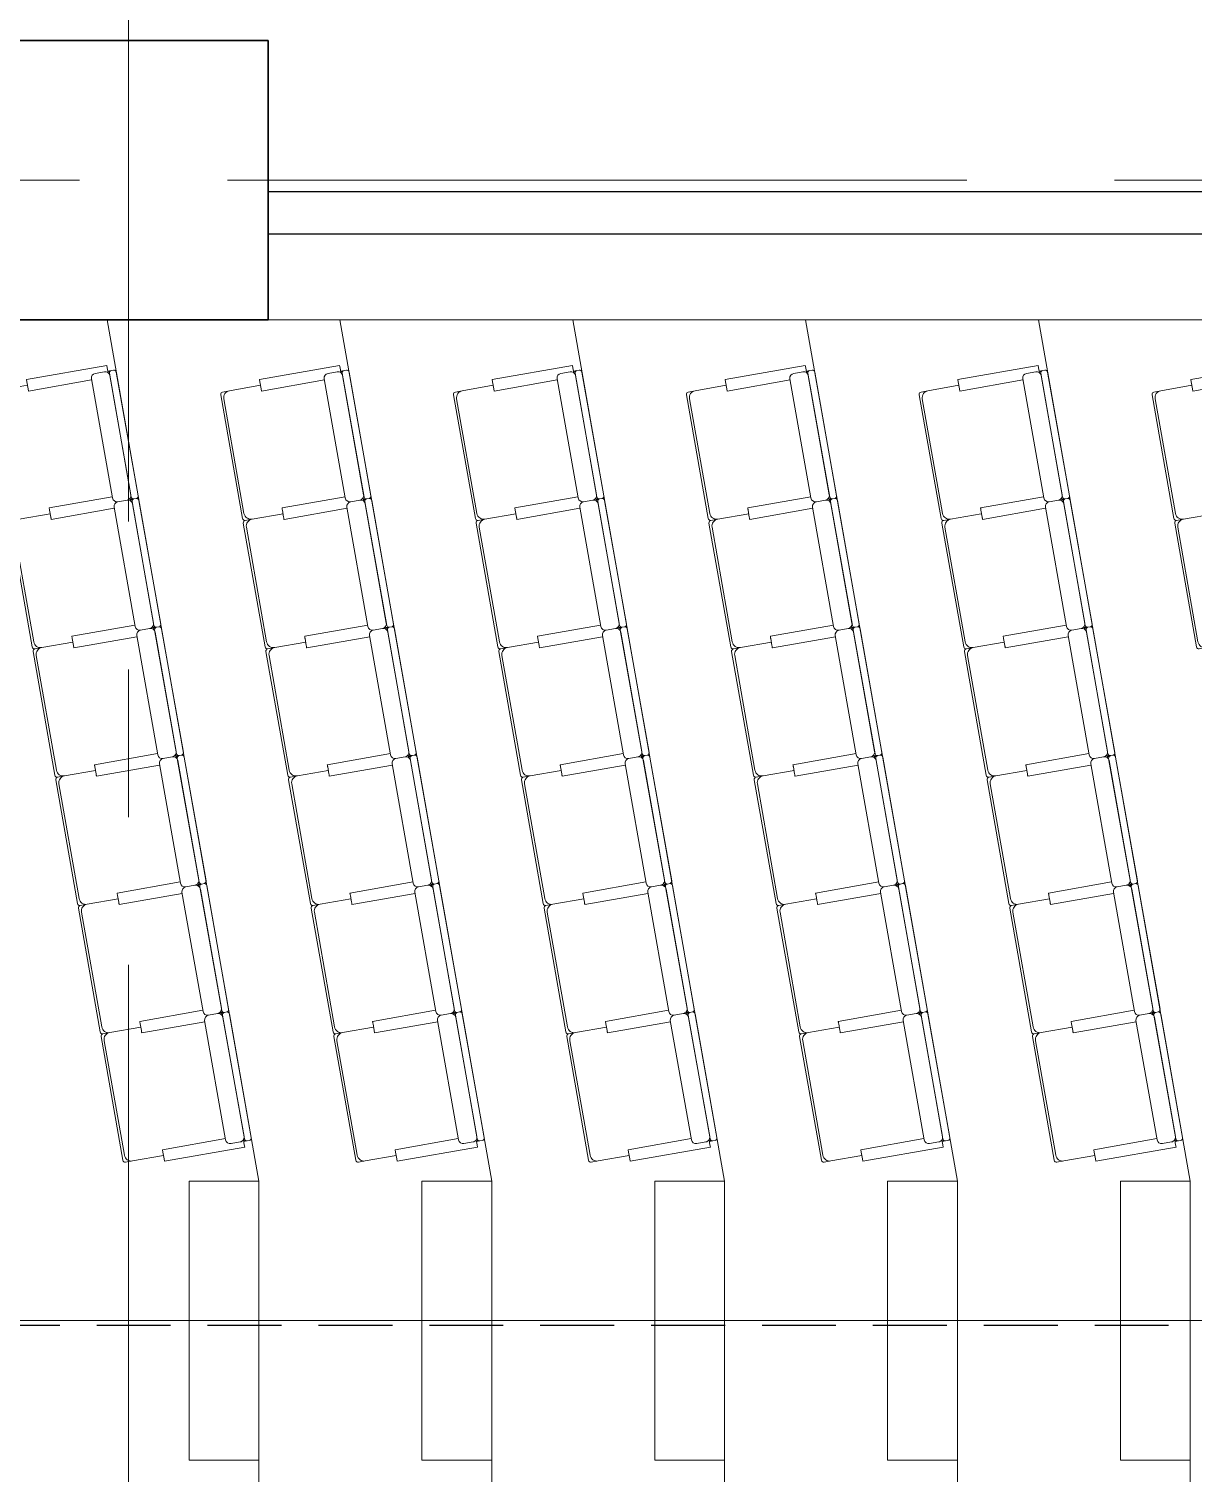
# Model space of a CAD drawing. Header units: millimetres. Extents: x 833576263 to 1668046980, y 817519639 to 1636103653.
# Drawn here: x 834014462 to 834019462, y 818074372 to 818080577 of the extents above; entities that cross this region are included whole.
import ezdxf

# ---------------------------------------------------------------- set-up
doc = ezdxf.new("R2010")
doc.units = ezdxf.units.MM
doc.header["$LTSCALE"] = 100
doc.header["$MEASUREMENT"] = 0
doc.linetypes.add('R_P_Grid$0$CENTER', pattern=[50.8, 31.75, -6.35, 6.35, -6.35])
doc.linetypes.add('R_P_LG$0$HIDDEN2', pattern=[4.7625, 3.175, -1.5875])
for name, color, linetype, lineweight in [('R_P_Grid$0$RDA0251', 1, 'R_P_Grid$0$CENTER', 18), ('R_P_LG$0$RDA0624', 7, 'Continuous', 13), ('R_P_LG$0$RDA2202', 3, 'Continuous', 25), ('R_P_LG$0$RDA2301', 7, 'Continuous', 18), ('R_P_LG$0$RDA2804S', 2, 'Continuous', 35), ('R_P_LG$0$RDA7202', 1, 'Continuous', 13)]:
    doc.layers.add(name, color=color, linetype=linetype, lineweight=lineweight)
doc.layers.add('R_P_LG$0$D-MOE-REF', color=7, linetype='R_P_LG$0$HIDDEN2', true_color=0x9f7fff, plot=False)
doc.layers.add('X-REF', color=7, linetype='Continuous')

# ---------------------------------------------------------------- blocks, each defined once
blk = doc.blocks.new('R_P_Grid')
at = {"layer": 'R_P_Grid$0$RDA0251'}
for p, q in [((834014890, 818027660), (834014890, 818124763.4)), ((833964515, 818079926.7), (834072885.2, 818079926.7))]:
    blk.add_line(p, q, dxfattribs=at)
blk = doc.blocks.new('R_P_LG$0$P46A_FUNI_Lecture_seat - P46A_FUNI_Lecture_seat-V40-LG_F _5_000 Mpd_')
at = {"layer": 'R_P_LG$0$RDA7202'}
for p, q in [((-280, 270), (-280, 240)), ((270, 280), (-270, 280)), ((250, 270), (-250, 270)), ((280, 240), (280, 270)), ((-280, 240), (-280, 105)), ((280, 105), (280, 240)), ((-305, 105), (-305, -170)), ((-305, 105), (-303.7, 105)), ((-303.7, 105), (-302.1, 105)), ((-302.1, 105), (-297.6, 105)), ((-297.6, 105), (-295, 105)), ((-295, 105), (-265, 105)), ((-265, 105), (-262.4, 105)), ((-262.4, 105), (-260, 105)), ((-260, 105), (-257.9, 105)), ((-257.9, 105), (-255, 105)), ((-255, -170), (-255, 105)), ((255, 105), (255, -170)), ((255, 105), (257.9, 105)), ((257.9, 105), (260, 105)), ((260, 105), (262.4, 105)), ((262.4, 105), (265, 105)), ((265, 105), (295, 105)), ((295, 105), (297.6, 105)), ((297.6, 105), (300, 105)), ((300, 105), (302.1, 105)), ((302.1, 105), (303.7, 105)), ((303.7, 105), (305, 105)), ((305, -170), (305, 105)), ((260, -170), (-260, -170)), ((-273, -245), (-287, -245)), ((-280, -190), (-280, -230)), ((-280, -245), (-280, -260)), ((287, -245), (273, -245)), ((280, -230), (280, -190)), ((280, -260), (280, -245)), ((-280, -260), (-280, -270)), ((270, -250), (-270, -250)), ((-270, -280), (270, -280)), ((-260, -250), (260, -250)), ((280, -270), (280, -260))]:
    blk.add_line(p, q, dxfattribs=at)
for centre, start, end in [((-270, 270), 90, 180), ((270, 270), 0, 90), ((-270, -260), 90, 180), ((-270, -270), 180, 270), ((-270, -270), 180.00001, 270), ((270, -260), 0, 90), ((270, -270), 270, 0), ((270, -270), 285, 0)]:
    blk.add_arc(centre, 10, start, end, dxfattribs=at)
for centre, major_axis, start_param, end_param in [((-250, 240), (0, 30), 0, 1.570796), ((250, 240), (0, 30), 4.712389, 6.283185), ((-260, -190), (0, 20), 0, 1.570796), ((260, -190), (0, 20), 4.712389, 6.283185), ((-260, -230), (0, 20), 1.570796, 3.141593), ((-250, -240), (-2.5, 29.9), 1.655089, 1.953651), ((260, -230), (0, 20), 3.141593, 4.712389), ((250, -240), (6.6, 29.3), 4.490018, 4.766174)]:
    blk.add_ellipse(centre, major_axis=major_axis, ratio=1, start_param=start_param, end_param=end_param, dxfattribs=at)
blk = doc.blocks.new('R_P_LG$0$P46A_FUNI_Lecture_seat - P46A_FUNI_Lecture_seat-V38-LG_F _5_000 Mpd_')
at = {"layer": 'R_P_LG$0$RDA7202'}
for p, q in [((-280, 270), (-280, 240)), ((270, 280), (-270, 280)), ((250, 270), (-250, 270)), ((280, 240), (280, 270)), ((-280, 240), (-280, 105)), ((280, 105), (280, 240)), ((-305, 105), (-305, -170)), ((-305, 105), (-303.7, 105)), ((-303.7, 105), (-302.1, 105)), ((-302.1, 105), (-300, 105)), ((-300, 105), (-297.6, 105)), ((-297.6, 105), (-295, 105)), ((-295, 105), (-265, 105)), ((-265, 105), (-262.4, 105)), ((-262.4, 105), (-260, 105)), ((-260, 105), (-257.9, 105)), ((-257.9, 105), (-255, 105)), ((-255, -170), (-255, 105)), ((255, 105), (255, -170)), ((255, 105), (257.9, 105)), ((257.9, 105), (260, 105)), ((260, 105), (262.4, 105)), ((262.4, 105), (265, 105)), ((265, 105), (295, 105)), ((295, 105), (297.6, 105)), ((297.6, 105), (300, 105)), ((300, 105), (302.1, 105)), ((302.1, 105), (303.7, 105)), ((303.7, 105), (305, 105)), ((305, -170), (305, 105)), ((260, -170), (-260, -170)), ((-273, -245), (-287, -245)), ((-280, -190), (-280, -230)), ((-280, -245), (-280, -260)), ((287, -245), (273, -245)), ((280, -230), (280, -190)), ((280, -260), (280, -245)), ((-280, -260), (-280, -270)), ((270, -250), (-270, -250)), ((-270, -280), (270, -280)), ((-260, -250), (260, -250)), ((280, -270), (280, -260))]:
    blk.add_line(p, q, dxfattribs=at)
for centre, start, end in [((-270, 270), 90, 180), ((270, 270), 0, 90), ((-270, -260), 90, 180), ((-270, -270), 180, 270), ((-270, -270), 180.00001, 270), ((270, -260), 0, 90), ((270, -270), 270, 0), ((270, -270), 285, 0)]:
    blk.add_arc(centre, 10, start, end, dxfattribs=at)
for centre, major_axis, start_param, end_param in [((-250, 240), (0, 30), 0, 1.570796), ((250, 240), (0, 30), 4.712389, 6.283185), ((-260, -190), (0, 20), 0, 1.570796), ((260, -190), (0, 20), 4.712389, 6.283185), ((-260, -230), (0, 20), 1.570796, 3.141593), ((-250, -240), (-2.5, 29.9), 1.655089, 1.953651), ((260, -230), (0, 20), 3.141593, 4.712389), ((250, -240), (6.6, 29.3), 4.490018, 4.766174)]:
    blk.add_ellipse(centre, major_axis=major_axis, ratio=1, start_param=start_param, end_param=end_param, dxfattribs=at)
blk = doc.blocks.new('R_P_LG$0$P46A_FUNI_Lecture_seat - P46A_FUNI_Lecture_seat-V39-LG_F _5_000 Mpd_')
at = {"layer": 'R_P_LG$0$RDA7202'}
for p, q in [((-280, 270), (-280, 240)), ((270, 280), (-270, 280)), ((250, 270), (-250, 270)), ((280, 240), (280, 270)), ((-280, 240), (-280, 105)), ((280, 105), (280, 240)), ((-305, 105), (-305, -170)), ((-305, 105), (-303.7, 105)), ((-303.7, 105), (-302.1, 105)), ((-302.1, 105), (-300, 105)), ((-300, 105), (-297.6, 105)), ((-297.6, 105), (-295, 105)), ((-295, 105), (-265, 105)), ((-265, 105), (-262.4, 105)), ((-262.4, 105), (-260, 105)), ((-260, 105), (-257.9, 105)), ((-257.9, 105), (-255, 105)), ((-255, -170), (-255, 105)), ((255, 105), (255, -170)), ((255, 105), (265, 105)), ((265, 105), (295, 105)), ((295, 105), (305, 105)), ((305, -245), (305, 105)), ((260, -170), (-260, -170)), ((-273, -245), (-287, -245)), ((-280, -190), (-280, -230)), ((-280, -245), (-280, -260)), ((295, -245), (273, -245)), ((280, -230), (280, -190)), ((280, -260), (280, -245)), ((305, -245), (295, -245)), ((-280, -260), (-280, -270)), ((270, -250), (-270, -250)), ((-270, -280), (270, -280)), ((-260, -250), (260, -250)), ((280, -270), (280, -260))]:
    blk.add_line(p, q, dxfattribs=at)
for centre, start, end in [((-270, 270), 90, 180), ((270, 270), 0, 90), ((-270, -260), 90, 180), ((-270, -270), 180, 270), ((-270, -270), 180.00001, 270), ((270, -260), 0, 90), ((270, -270), 270, 0), ((270, -270), 285, 0)]:
    blk.add_arc(centre, 10, start, end, dxfattribs=at)
for centre, major_axis, start_param, end_param in [((-250, 240), (0, 30), 0, 1.570796), ((250, 240), (0, 30), 4.712389, 6.283185), ((-260, -190), (0, 20), 0, 1.570796), ((260, -190), (0, 20), 4.712389, 6.283185), ((-260, -230), (0, 20), 1.570796, 3.141593), ((-250, -240), (-2.5, 29.9), 1.655089, 1.953651), ((260, -230), (0, 20), 3.141593, 4.712389), ((250, -240), (6.6, 29.3), 4.490018, 4.766174)]:
    blk.add_ellipse(centre, major_axis=major_axis, ratio=1, start_param=start_param, end_param=end_param, dxfattribs=at)
blk = doc.blocks.new('R_P_LG$0$P46A_FUNI_Lecture_seat - P46A_FUNI_Lecture_seat-3327715-LG_F _5_000 Mpd_')
at = {"layer": 'R_P_LG$0$RDA7202'}
for p, q in [((-280, 270), (-280, 240)), ((270, 280), (-270, 280)), ((250, 270), (-250, 270)), ((280, 240), (280, 270)), ((-280, 240), (-280, 105)), ((280, 105), (280, 240)), ((-305, 105), (-305, -245)), ((-305, 105), (-295, 105)), ((-295, 105), (-265, 105)), ((-265, 105), (-255, 105)), ((-255, -170), (-255, 105)), ((255, 105), (255, -170)), ((255, 105), (257.9, 105)), ((257.9, 105), (260, 105)), ((260, 105), (262.4, 105)), ((262.4, 105), (265, 105)), ((265, 105), (295, 105)), ((295, 105), (297.6, 105)), ((297.6, 105), (300, 105)), ((300, 105), (302.1, 105)), ((302.1, 105), (303.7, 105)), ((303.7, 105), (305, 105)), ((305, -170), (305, 105)), ((260, -170), (-260, -170)), ((-295, -245), (-305, -245)), ((-273, -245), (-295, -245)), ((-280, -190), (-280, -230)), ((-280, -245), (-280, -260)), ((287, -245), (273, -245)), ((280, -230), (280, -190)), ((280, -260), (280, -245)), ((-280, -260), (-280, -270)), ((270, -250), (-270, -250)), ((-270, -280), (270, -280)), ((-260, -250), (260, -250)), ((280, -270), (280, -260))]:
    blk.add_line(p, q, dxfattribs=at)
for centre, radius, start, end in [((-270, 270), 10, 90, 180), ((270, 270), 10, 0, 90), ((-250, -240), 30, 189.65926, 206.76557), ((-270, -260), 10, 90, 180), ((-270, -270), 10, 180, 270), ((-270, -270), 10, 180, 270), ((270, -260), 10, 0, 90), ((270, -270), 10, 270, 0), ((270, -270), 10, 285, 0)]:
    blk.add_arc(centre, radius, start, end, dxfattribs=at)
for centre, major_axis, start_param, end_param in [((-250, 240), (0, 30), 0, 1.570796), ((250, 240), (0, 30), 4.712389, 6.283185), ((-260, -190), (0, 20), 0, 1.570796), ((260, -190), (0, 20), 4.712389, 6.283185), ((-260, -230), (0, 20), 1.570796, 3.141593), ((260, -230), (0, 20), 3.141593, 4.712389), ((250, -240), (6.6, 29.3), 4.490018, 4.766174)]:
    blk.add_ellipse(centre, major_axis=major_axis, ratio=1, start_param=start_param, end_param=end_param, dxfattribs=at)
blk = doc.blocks.new('R_P_LG$0$P46A_FUNI_Lecture_seat - P46A_FUNI_Lecture_seat-V41-LG_F _5_000 Mpd_')
at = {"layer": 'R_P_LG$0$RDA7202'}
for p, q in [((-280, 270), (-280, 240)), ((270, 280), (-270, 280)), ((250, 270), (-250, 270)), ((280, 240), (280, 270)), ((-280, 240), (-280, 105)), ((280, 105), (280, 240)), ((-305, 105), (-305, -170)), ((-305, 105), (-303.7, 105)), ((-303.7, 105), (-302.1, 105)), ((-302.1, 105), (-297.6, 105)), ((-297.6, 105), (-295, 105)), ((-295, 105), (-265, 105)), ((-265, 105), (-262.4, 105)), ((-262.4, 105), (-260, 105)), ((-260, 105), (-257.9, 105)), ((-257.9, 105), (-255, 105)), ((-255, -170), (-255, 105)), ((255, 105), (255, -168.9)), ((255, 105), (257.9, 105)), ((257.9, 105), (260, 105)), ((260, 105), (262.4, 105)), ((262.4, 105), (265, 105)), ((265, 105), (295, 105)), ((295, 105), (297.6, 105)), ((297.6, 105), (300, 105)), ((300, 105), (302.1, 105)), ((302.1, 105), (303.7, 105)), ((303.7, 105), (305, 105)), ((305, -170), (305, 105)), ((260, -170), (-260, -170)), ((-273, -245), (-287, -245)), ((-280, -190), (-280, -230)), ((-280, -245), (-280, -260)), ((287, -245), (273, -245)), ((280, -230), (280, -190)), ((280, -260), (280, -245)), ((-280, -260), (-280, -270)), ((270, -250), (-270, -250)), ((-270, -280), (270, -280)), ((-260, -250), (260, -250)), ((280, -270), (280, -260))]:
    blk.add_line(p, q, dxfattribs=at)
for centre, start, end in [((-270, 270), 90, 180), ((270, 270), 0, 90), ((-270, -260), 90, 180), ((-270, -270), 180, 270), ((-270, -270), 180.00001, 270), ((270, -260), 0, 90), ((270, -270), 270, 0), ((270, -270), 285, 0)]:
    blk.add_arc(centre, 10, start, end, dxfattribs=at)
for centre, major_axis, start_param, end_param in [((-250, 240), (0, 30), 0, 1.570796), ((250, 240), (0, 30), 4.712389, 6.283185), ((-260, -190), (0, 20), 0, 1.570796), ((260, -190), (0, 20), 4.712389, 6.283185), ((-260, -230), (0, 20), 1.570796, 3.141593), ((-250, -240), (-2.5, 29.9), 1.655089, 1.953651), ((260, -230), (0, 20), 3.141593, 4.712389), ((250, -240), (6.6, 29.3), 4.490018, 4.766174)]:
    blk.add_ellipse(centre, major_axis=major_axis, ratio=1, start_param=start_param, end_param=end_param, dxfattribs=at)
blk = doc.blocks.new('R_P_LG$0$P46A_FUNI_Lecture_seat - P46A_FUNI_Lecture_seat-V42-LG_F _5_000 Mpd_')
at = {"layer": 'R_P_LG$0$RDA7202'}
for p, q in [((-280, 270), (-280, 240)), ((270, 280), (-270, 280)), ((250, 270), (-250, 270)), ((280, 240), (280, 270)), ((-280, 240), (-280, 105)), ((280, 106.1), (280, 240)), ((-305, 105), (-305, -168.9)), ((-305, 105), (-303.7, 105)), ((-303.7, 105), (-302.1, 105)), ((-302.1, 105), (-297.6, 105)), ((-297.6, 105), (-295, 105)), ((-295, 105), (-265, 105)), ((-265, 105), (-262.4, 105)), ((-262.4, 105), (-260, 105)), ((-260, 105), (-257.9, 105)), ((-257.9, 105), (-255, 105)), ((-255, -170), (-255, 105)), ((255, 105), (255, -170)), ((255, 105), (257.9, 105)), ((257.9, 105), (260, 105)), ((260, 105), (262.4, 105)), ((262.4, 105), (265, 105)), ((265, 105), (295, 105)), ((295, 105), (297.6, 105)), ((297.6, 105), (300, 105)), ((300, 105), (302.1, 105)), ((302.1, 105), (303.7, 105)), ((303.7, 105), (305, 105)), ((305, -170), (305, 105)), ((260, -170), (-260, -170)), ((-273, -245), (-287, -245)), ((-280, -190), (-280, -230)), ((-280, -245), (-280, -260)), ((287, -245), (273, -245)), ((280, -230), (280, -190)), ((280, -260), (280, -245)), ((-280, -260), (-280, -270)), ((270, -250), (-270, -250)), ((-270, -280), (270, -280)), ((-260, -250), (260, -250)), ((280, -270), (280, -260))]:
    blk.add_line(p, q, dxfattribs=at)
for centre, start, end in [((-270, 270), 90, 180), ((270, 270), 0, 90), ((-270, -260), 90, 180), ((-270, -270), 180, 270), ((-270, -270), 180.00001, 270), ((270, -260), 0, 90), ((270, -270), 270, 0), ((270, -270), 285, 0)]:
    blk.add_arc(centre, 10, start, end, dxfattribs=at)
for centre, major_axis, start_param, end_param in [((-250, 240), (0, 30), 0, 1.570796), ((250, 240), (0, 30), 4.712389, 6.283185), ((-260, -190), (0, 20), 0, 1.570796), ((260, -190), (0, 20), 4.712389, 6.283185), ((-260, -230), (0, 20), 1.570796, 3.141593), ((-250, -240), (-2.5, 29.9), 1.655089, 1.953651), ((260, -230), (0, 20), 3.141593, 4.712389), ((250, -240), (6.6, 29.3), 4.490018, 4.766174)]:
    blk.add_ellipse(centre, major_axis=major_axis, ratio=1, start_param=start_param, end_param=end_param, dxfattribs=at)
blk = doc.blocks.new('R_P_LG$0$P46A_FUNI_Lecture_seat - P46A_FUNI_Lecture_seat-V43-LG_F _5_000 Mpd_')
at = {"layer": 'R_P_LG$0$RDA7202'}
for p, q in [((-280, 270), (-280, 240)), ((270, 280), (-270, 280)), ((250, 270), (-250, 270)), ((280, 240), (280, 270)), ((-280, 240), (-280, 106.1)), ((280, 105), (280, 240)), ((-305, 105), (-305, -170)), ((-305, 105), (-303.7, 105)), ((-303.7, 105), (-302.1, 105)), ((-302.1, 105), (-297.6, 105)), ((-297.6, 105), (-295, 105)), ((-295, 105), (-265, 105)), ((-265, 105), (-262.4, 105)), ((-262.4, 105), (-260, 105)), ((-260, 105), (-257.9, 105)), ((-257.9, 105), (-255, 105)), ((-255, -170), (-255, 105)), ((255, 105), (255, -170)), ((255, 105), (265, 105)), ((265, 105), (295, 105)), ((295, 105), (305, 105)), ((305, -245), (305, 105)), ((260, -170), (-260, -170)), ((-273, -245), (-287, -245)), ((-280, -190), (-280, -230)), ((-280, -245), (-280, -260)), ((295, -245), (273, -245)), ((280, -230), (280, -190)), ((280, -260), (280, -245)), ((305, -245), (295, -245)), ((-280, -260), (-280, -270)), ((270, -250), (-270, -250)), ((-270, -280), (270, -280)), ((-260, -250), (260, -250)), ((280, -270), (280, -260))]:
    blk.add_line(p, q, dxfattribs=at)
for centre, start, end in [((-270, 270), 90, 180), ((270, 270), 0, 90), ((-270, -260), 90, 180), ((-270, -270), 180, 270), ((-270, -270), 180.00001, 270), ((270, -260), 0, 90), ((270, -270), 270, 0), ((270, -270), 285, 0)]:
    blk.add_arc(centre, 10, start, end, dxfattribs=at)
for centre, major_axis, start_param, end_param in [((-250, 240), (0, 30), 0, 1.570796), ((250, 240), (0, 30), 4.712389, 6.283185), ((-260, -190), (0, 20), 0, 1.570796), ((260, -190), (0, 20), 4.712389, 6.283185), ((-260, -230), (0, 20), 1.570796, 3.141593), ((-250, -240), (-2.5, 29.9), 1.655089, 1.953651), ((260, -230), (0, 20), 3.141593, 4.712389), ((250, -240), (6.6, 29.3), 4.490018, 4.766174)]:
    blk.add_ellipse(centre, major_axis=major_axis, ratio=1, start_param=start_param, end_param=end_param, dxfattribs=at)
blk = doc.blocks.new('R_P_LG$0$P46A_FUNI_Lecture_seat - P46A_FUNI_Lecture_seat-V44-LG_F _5_000 Mpd_')
at = {"layer": 'R_P_LG$0$RDA7202'}
for p, q in [((-280, 270), (-280, 240)), ((270, 280), (-270, 280)), ((250, 270), (-250, 270)), ((280, 240), (280, 270)), ((-280, 240), (-280, 105)), ((280, 105), (280, 240)), ((-305, 105), (-305, -170)), ((-305, 105), (-303.7, 105)), ((-303.7, 105), (-302.1, 105)), ((-302.1, 105), (-297.6, 105)), ((-297.6, 105), (-295, 105)), ((-295, 105), (-265, 105)), ((-265, 105), (-262.4, 105)), ((-262.4, 105), (-260, 105)), ((-260, 105), (-257.9, 105)), ((-257.9, 105), (-255, 105)), ((-255, -170), (-255, 105)), ((255, 105), (255, -170)), ((255, 105), (265, 105)), ((265, 105), (295, 105)), ((295, 105), (305, 105)), ((305, -245), (305, 105)), ((260, -170), (-260, -170)), ((-273, -245), (-287, -245)), ((-280, -190), (-280, -230)), ((-280, -245), (-280, -260)), ((295, -245), (273, -245)), ((280, -230), (280, -190)), ((280, -260), (280, -245)), ((305, -245), (295, -245)), ((-280, -260), (-280, -270)), ((270, -250), (-270, -250)), ((-270, -280), (270, -280)), ((-260, -250), (260, -250)), ((280, -270), (280, -260))]:
    blk.add_line(p, q, dxfattribs=at)
for centre, start, end in [((-270, 270), 90, 180), ((270, 270), 0, 90), ((-270, -260), 90, 180), ((-270, -270), 180, 270), ((-270, -270), 180.00001, 270), ((270, -260), 0, 90), ((270, -270), 270, 0), ((270, -270), 285, 0)]:
    blk.add_arc(centre, 10, start, end, dxfattribs=at)
for centre, major_axis, start_param, end_param in [((-250, 240), (0, 30), 0, 1.570796), ((250, 240), (0, 30), 4.712389, 6.283185), ((-260, -190), (0, 20), 0, 1.570796), ((260, -190), (0, 20), 4.712389, 6.283185), ((-260, -230), (0, 20), 1.570796, 3.141593), ((-250, -240), (-2.5, 29.9), 1.655089, 1.953651), ((260, -230), (0, 20), 3.141593, 4.712389), ((250, -240), (6.6, 29.3), 4.490018, 4.766174)]:
    blk.add_ellipse(centre, major_axis=major_axis, ratio=1, start_param=start_param, end_param=end_param, dxfattribs=at)
blk = doc.blocks.new('R_P_LG$0$P46A_FUNI_Lecture_seat - P46A_FUNI_Lecture_seat-V92-LG_F _5_000 Mpd_')
at = {"layer": 'R_P_LG$0$RDA7202'}
for p, q in [((-280, 270), (-280, 240)), ((270, 280), (-270, 280)), ((250, 270), (-250, 270)), ((280, 240), (280, 270)), ((-280, 240), (-280, 105)), ((280, 105), (280, 240)), ((-305, 105), (-305, -245)), ((-305, 105), (-295, 105)), ((-295, 105), (-265, 105)), ((-265, 105), (-255, 105)), ((-255, -170), (-255, 105)), ((255, 105), (255, -170)), ((255, 105), (257.9, 105)), ((257.9, 105), (260, 105)), ((260, 105), (262.4, 105)), ((262.4, 105), (265, 105)), ((265, 105), (295, 105)), ((295, 105), (297.6, 105)), ((297.6, 105), (302.1, 105)), ((302.1, 105), (303.7, 105)), ((303.7, 105), (305, 105)), ((305, -170), (305, 105)), ((260, -170), (-260, -170)), ((-295, -245), (-305, -245)), ((-273, -245), (-295, -245)), ((-280, -190), (-280, -230)), ((-280, -245), (-280, -260)), ((287, -245), (273, -245)), ((280, -230), (280, -190)), ((280, -260), (280, -245)), ((-280, -260), (-280, -270)), ((270, -250), (-270, -250)), ((-270, -280), (270, -280)), ((-260, -250), (260, -250)), ((280, -270), (280, -260))]:
    blk.add_line(p, q, dxfattribs=at)
for centre, radius, start, end in [((-270, 270), 10, 90, 180), ((270, 270), 10, 0, 90), ((-250, -240), 30, 189.65926, 206.76557), ((-270, -260), 10, 90, 180), ((-270, -270), 10, 180, 270), ((-270, -270), 10, 180, 270), ((270, -260), 10, 0, 90), ((270, -270), 10, 270, 0), ((270, -270), 10, 285, 0)]:
    blk.add_arc(centre, radius, start, end, dxfattribs=at)
for centre, major_axis, start_param, end_param in [((-250, 240), (0, 30), 0, 1.570796), ((250, 240), (0, 30), 4.712389, 6.283185), ((-260, -190), (0, 20), 0, 1.570796), ((260, -190), (0, 20), 4.712389, 6.283185), ((-260, -230), (0, 20), 1.570796, 3.141593), ((260, -230), (0, 20), 3.141593, 4.712389), ((250, -240), (6.6, 29.3), 4.490018, 4.766174)]:
    blk.add_ellipse(centre, major_axis=major_axis, ratio=1, start_param=start_param, end_param=end_param, dxfattribs=at)
blk = doc.blocks.new('R_P_LG$0$P46A_FUNI_Lecture_seat - P46A_FUNI_Lecture_seat-V93-LG_F _5_000 Mpd_')
at = {"layer": 'R_P_LG$0$RDA7202'}
for p, q in [((-280, 270), (-280, 240)), ((270, 280), (-270, 280)), ((250, 270), (-250, 270)), ((280, 240), (280, 270)), ((-280, 240), (-280, 105)), ((280, 105), (280, 240)), ((-305, 105), (-305, -170)), ((-305, 105), (-303.7, 105)), ((-303.7, 105), (-302.1, 105)), ((-302.1, 105), (-297.6, 105)), ((-297.6, 105), (-295, 105)), ((-295, 105), (-265, 105)), ((-265, 105), (-262.4, 105)), ((-262.4, 105), (-260, 105)), ((-260, 105), (-257.9, 105)), ((-257.9, 105), (-255, 105)), ((-255, -170), (-255, 105)), ((255, 105), (255, -170)), ((255, 105), (257.9, 105)), ((257.9, 105), (260, 105)), ((260, 105), (262.4, 105)), ((262.4, 105), (265, 105)), ((265, 105), (295, 105)), ((295, 105), (297.6, 105)), ((297.6, 105), (302.1, 105)), ((302.1, 105), (303.7, 105)), ((303.7, 105), (305, 105)), ((305, -170), (305, 105)), ((260, -170), (-260, -170)), ((-273, -245), (-287, -245)), ((-280, -190), (-280, -230)), ((-280, -245), (-280, -260)), ((287, -245), (273, -245)), ((280, -230), (280, -190)), ((280, -260), (280, -245)), ((-280, -260), (-280, -270)), ((270, -250), (-270, -250)), ((-270, -280), (270, -280)), ((-260, -250), (260, -250)), ((280, -270), (280, -260))]:
    blk.add_line(p, q, dxfattribs=at)
for centre, start, end in [((-270, 270), 90, 180), ((270, 270), 0, 90), ((-270, -260), 90, 180), ((-270, -270), 180, 270), ((-270, -270), 180.00001, 270), ((270, -260), 0, 90), ((270, -270), 270, 0), ((270, -270), 285, 0)]:
    blk.add_arc(centre, 10, start, end, dxfattribs=at)
for centre, major_axis, start_param, end_param in [((-250, 240), (0, 30), 0, 1.570796), ((250, 240), (0, 30), 4.712389, 6.283185), ((-260, -190), (0, 20), 0, 1.570796), ((260, -190), (0, 20), 4.712389, 6.283185), ((-260, -230), (0, 20), 1.570796, 3.141593), ((-250, -240), (-2.5, 29.9), 1.655089, 1.953651), ((260, -230), (0, 20), 3.141593, 4.712389), ((250, -240), (6.6, 29.3), 4.490018, 4.766174)]:
    blk.add_ellipse(centre, major_axis=major_axis, ratio=1, start_param=start_param, end_param=end_param, dxfattribs=at)
blk = doc.blocks.new('R_P_LG$0$P46A_FUNI_Lecture_seat - P46A_FUNI_Lecture_seat-V94-LG_F _5_000 Mpd_')
at = {"layer": 'R_P_LG$0$RDA7202'}
for p, q in [((-280, 270), (-280, 240)), ((270, 280), (-270, 280)), ((250, 270), (-250, 270)), ((280, 240), (280, 270)), ((-280, 240), (-280, 105)), ((280, 105), (280, 240)), ((-305, 105), (-305, -170)), ((-305, 105), (-303.7, 105)), ((-303.7, 105), (-302.1, 105)), ((-302.1, 105), (-300, 105)), ((-300, 105), (-297.6, 105)), ((-297.6, 105), (-295, 105)), ((-295, 105), (-265, 105)), ((-265, 105), (-262.4, 105)), ((-262.4, 105), (-260, 105)), ((-260, 105), (-257.9, 105)), ((-257.9, 105), (-255, 105)), ((-255, -170), (-255, 105)), ((255, 105), (255, -170)), ((255, 105), (257.9, 105)), ((257.9, 105), (260, 105)), ((260, 105), (262.4, 105)), ((262.4, 105), (265, 105)), ((265, 105), (295, 105)), ((295, 105), (297.6, 105)), ((297.6, 105), (302.1, 105)), ((302.1, 105), (303.7, 105)), ((303.7, 105), (305, 105)), ((305, -170), (305, 105)), ((260, -170), (-260, -170)), ((-273, -245), (-287, -245)), ((-280, -190), (-280, -230)), ((-280, -245), (-280, -260)), ((287, -245), (273, -245)), ((280, -230), (280, -190)), ((280, -260), (280, -245)), ((-280, -260), (-280, -270)), ((270, -250), (-270, -250)), ((-270, -280), (270, -280)), ((-260, -250), (260, -250)), ((280, -270), (280, -260))]:
    blk.add_line(p, q, dxfattribs=at)
for centre, start, end in [((-270, 270), 90, 180), ((270, 270), 0, 90), ((-270, -260), 90, 180), ((-270, -270), 180, 270), ((-270, -270), 180.00001, 270), ((270, -260), 0, 90), ((270, -270), 270, 0), ((270, -270), 285, 0)]:
    blk.add_arc(centre, 10, start, end, dxfattribs=at)
for centre, major_axis, start_param, end_param in [((-250, 240), (0, 30), 0, 1.570796), ((250, 240), (0, 30), 4.712389, 6.283185), ((-260, -190), (0, 20), 0, 1.570796), ((260, -190), (0, 20), 4.712389, 6.283185), ((-260, -230), (0, 20), 1.570796, 3.141593), ((-250, -240), (-2.5, 29.9), 1.655089, 1.953651), ((260, -230), (0, 20), 3.141593, 4.712389), ((250, -240), (6.6, 29.3), 4.490018, 4.766174)]:
    blk.add_ellipse(centre, major_axis=major_axis, ratio=1, start_param=start_param, end_param=end_param, dxfattribs=at)
blk = doc.blocks.new('R_P_LG')
at = {"layer": 'R_P_LG$0$RDA0624', "lineweight": 18}
h = blk.add_hatch(dxfattribs=at)
h.set_pattern_fill('DOTS', color=4, scale=90, angle=45, style=0)
h.set_pattern_definition([(45, (0, 0), (-50.513940681, 151.541822043), [0, -142.875])])
edge = h.paths.add_edge_path()
edge.add_arc((834065390, 818020126.7), 13000, 75, 90)
edge.add_line((834065390, 818033126.7), (833989233.5977, 818033126.7))
edge.add_arc((833989233.5977, 818040126.7), 7000, 227.47847394, 269.99999999, ccw=False)
edge.add_line((833984502.5276, 818034967.5358), (833978583.9299, 818040395.0234))
edge.add_arc((833983315, 818045554.1877), 7000, 180, 227.47847394, ccw=False)
edge.add_line((833976315, 818045554.1877), (833976315, 818098726.7))
edge.add_arc((833983314.9761, 818098726.7099), 6999.9761, 115.841715, 180.00008101, ccw=False)
edge.add_line((833980263.7812, 818105026.7), (834002230.1033, 818105026.7))
edge.add_line((834002230.1033, 818105026.7), (834002230.4132, 818116699.7))
edge.add_line((834002230.4132, 818116699.7), (833958315, 818116699.7))
edge.add_line((833958315, 818116699.7), (833958315, 818110699.7))
edge.add_line((833958315, 818110699.7), (833963315, 818110699.7))
edge.add_arc((833963315, 818103699.7), 7000, 0, 90, ccw=False)
edge.add_line((833970315, 818103699.7), (833970315, 818045554.1877))
edge.add_arc((833983315, 818045554.1877), 13000, 180, 227.47847393)
edge.add_line((833974528.727, 818035972.8826), (833980447.3247, 818030545.395))
edge.add_arc((833989233.5977, 818040126.7), 13000, 227.47847393, 270)
edge.add_line((833989233.5977, 818027126.7), (834065245.1822, 818027126.7))
edge.add_arc((834065245.1822, 818019026.7), 8100, 75, 90, ccw=False)
edge.add_line((834067341.6165, 818026850.6992), (834090782.7579, 818020569.6643))
edge.add_arc((834094147.4055, 818033126.7), 13000, 255, 270)
edge.add_line((834094147.4055, 818020126.7), (834118759.2741, 818020126.7))
edge.add_arc((834118759.2741, 818033126.7), 13000, 270, 282.26165437)
edge.add_line((834121520.1679, 818020423.257), (834124956.9903, 818021170.1963))
edge.add_arc((834126677.2395, 818013254.9741), 8100, 20.44433993, 102.26165437, ccw=False)
edge.add_arc((834190761.1764, 818035930.696), 59878.7776, 183.670517332, 199.356395537, ccw=False)
edge.add_line((834131005.2286, 818032097.3284), (834127870.7181, 818029996.4247))
edge.add_line((834127870.7181, 818029996.4247), (834126362.9837, 818029715.8154))
edge.add_arc((834117071.8823, 818047426.7), 20000, 270, 297.68143099, ccw=False)
edge.add_line((834117071.8823, 818027426.7), (834089164.0869, 818027426.7))
edge.add_arc((834089164.0869, 818033426.7), 6000, 255.00000001, 270, ccw=False)
edge.add_line((834087611.1726, 818027631.1451), (834068754.6476, 818032683.7357))
at = {"layer": 'R_P_LG$0$D-MOE-REF'}
blk.add_lwpolyline([(834003323.1413, 818075006.8272), (834025840, 818075006.8272), (834029365.4264, 818076658.4019), (834029365.4264, 818080826.7), (834025665, 818081556.7), (834025365, 818081556.7)], dxfattribs=at)
at = {"layer": 'R_P_LG$0$RDA2202'}
for p, q in [((834024290, 818079876.7), (834015490, 818079876.7)), ((834015490, 818079696.7), (834024290, 818079696.7))]:
    blk.add_line(p, q, dxfattribs=at)
at = {"layer": 'R_P_LG$0$RDA2301'}
for p, q in [((834014797.5902, 818079326.7), (834015450, 818075626.7)), ((834020797.5902, 818079326.6997), (834015490, 818079326.6997)), ((834015797.5902, 818079326.7), (834016450, 818075626.7)), ((834016797.5902, 818079326.7), (834017450, 818075626.7)), ((834017797.5902, 818079326.7), (834018450, 818075626.7)), ((834018797.5902, 818079326.7), (834019450, 818075626.7)), ((834015150, 818074426.7), (834015150, 818075626.7)), ((834015150, 818075626.7), (834015450, 818075626.7)), ((834015450, 818075626.7), (834015450, 818065676.7)), ((834016150, 818074426.7), (834016150, 818075626.7)), ((834016150, 818075626.7), (834016450, 818075626.7)), ((834016450, 818075626.7), (834016450, 818065676.7)), ((834017150, 818074426.7), (834017150, 818075626.7)), ((834017150, 818075626.7), (834017450, 818075626.7)), ((834017450, 818075626.7), (834017450, 818065676.7)), ((834018150, 818074426.7), (834018150, 818075626.7)), ((834018150, 818075626.7), (834018450, 818075626.7)), ((834018450, 818075626.7), (834018450, 818065676.7)), ((834019150, 818074426.7), (834019150, 818075626.7)), ((834019150, 818075626.7), (834019450, 818075626.7)), ((834019450, 818075626.7), (834019450, 818065676.7)), ((834021450, 818075026.7), (834006450, 818075026.7)), ((834015450, 818074426.7), (834015150, 818074426.7)), ((834016450, 818074426.7), (834016150, 818074426.7)), ((834017450, 818074426.7), (834017150, 818074426.7)), ((834018450, 818074426.7), (834018150, 818074426.7)), ((834019450, 818074426.7), (834019150, 818074426.7))]:
    blk.add_line(p, q, dxfattribs=at)
at = {"layer": 'R_P_LG$0$RDA2804S'}
blk.add_lwpolyline([(834015490, 818080526.7), (834014290, 818080526.7), (834014290, 818079326.7), (834015490, 818079326.7)], close=True, dxfattribs=at)
at = {"layer": 'R_P_LG$0$RDA7202', "rotation": 99.99999998753445}
for name, p in [('R_P_LG$0$P46A_FUNI_Lecture_seat - P46A_FUNI_Lecture_seat-V44-LG_F _5_000 Mpd_', (834014608.3037, 818078787.7412)), ('R_P_LG$0$P46A_FUNI_Lecture_seat - P46A_FUNI_Lecture_seat-V39-LG_F _5_000 Mpd_', (834015608.3037, 818078787.7412)), ('R_P_LG$0$P46A_FUNI_Lecture_seat - P46A_FUNI_Lecture_seat-V39-LG_F _5_000 Mpd_', (834016608.3037, 818078787.7412)), ('R_P_LG$0$P46A_FUNI_Lecture_seat - P46A_FUNI_Lecture_seat-V44-LG_F _5_000 Mpd_', (834017608.3037, 818078787.7412)), ('R_P_LG$0$P46A_FUNI_Lecture_seat - P46A_FUNI_Lecture_seat-V43-LG_F _5_000 Mpd_', (834018608.3037, 818078787.7412)), ('R_P_LG$0$P46A_FUNI_Lecture_seat - P46A_FUNI_Lecture_seat-V39-LG_F _5_000 Mpd_', (834019608.3037, 818078787.7412)), ('R_P_LG$0$P46A_FUNI_Lecture_seat - P46A_FUNI_Lecture_seat-V40-LG_F _5_000 Mpd_', (834014705.5467, 818078236.2489)), ('R_P_LG$0$P46A_FUNI_Lecture_seat - P46A_FUNI_Lecture_seat-V94-LG_F _5_000 Mpd_', (834015705.5467, 818078236.2489)), ('R_P_LG$0$P46A_FUNI_Lecture_seat - P46A_FUNI_Lecture_seat-V94-LG_F _5_000 Mpd_', (834016705.5467, 818078236.2489)), ('R_P_LG$0$P46A_FUNI_Lecture_seat - P46A_FUNI_Lecture_seat-V40-LG_F _5_000 Mpd_', (834017705.5467, 818078236.2489)), ('R_P_LG$0$P46A_FUNI_Lecture_seat - P46A_FUNI_Lecture_seat-V42-LG_F _5_000 Mpd_', (834018705.5467, 818078236.2489)), ('R_P_LG$0$P46A_FUNI_Lecture_seat - P46A_FUNI_Lecture_seat-V38-LG_F _5_000 Mpd_', (834019705.5467, 818078236.2489)), ('R_P_LG$0$P46A_FUNI_Lecture_seat - P46A_FUNI_Lecture_seat-V40-LG_F _5_000 Mpd_', (834014802.7896, 818077684.7565)), ('R_P_LG$0$P46A_FUNI_Lecture_seat - P46A_FUNI_Lecture_seat-V94-LG_F _5_000 Mpd_', (834015802.7896, 818077684.7565)), ('R_P_LG$0$P46A_FUNI_Lecture_seat - P46A_FUNI_Lecture_seat-V94-LG_F _5_000 Mpd_', (834016802.7896, 818077684.7565)), ('R_P_LG$0$P46A_FUNI_Lecture_seat - P46A_FUNI_Lecture_seat-V40-LG_F _5_000 Mpd_', (834017802.7896, 818077684.7565)), ('R_P_LG$0$P46A_FUNI_Lecture_seat - P46A_FUNI_Lecture_seat-V41-LG_F _5_000 Mpd_', (834018802.7896, 818077684.7565)), ('R_P_LG$0$P46A_FUNI_Lecture_seat - P46A_FUNI_Lecture_seat-V40-LG_F _5_000 Mpd_', (834014900.0326, 818077133.2642)), ('R_P_LG$0$P46A_FUNI_Lecture_seat - P46A_FUNI_Lecture_seat-V94-LG_F _5_000 Mpd_', (834015900.0326, 818077133.2642)), ('R_P_LG$0$P46A_FUNI_Lecture_seat - P46A_FUNI_Lecture_seat-V94-LG_F _5_000 Mpd_', (834016900.0326, 818077133.2642)), ('R_P_LG$0$P46A_FUNI_Lecture_seat - P46A_FUNI_Lecture_seat-V40-LG_F _5_000 Mpd_', (834017900.0326, 818077133.2642)), ('R_P_LG$0$P46A_FUNI_Lecture_seat - P46A_FUNI_Lecture_seat-V40-LG_F _5_000 Mpd_', (834018900.0326, 818077133.2642)), ('R_P_LG$0$P46A_FUNI_Lecture_seat - P46A_FUNI_Lecture_seat-V40-LG_F _5_000 Mpd_', (834014997.2756, 818076581.7719)), ('R_P_LG$0$P46A_FUNI_Lecture_seat - P46A_FUNI_Lecture_seat-V93-LG_F _5_000 Mpd_', (834015997.2756, 818076581.7719)), ('R_P_LG$0$P46A_FUNI_Lecture_seat - P46A_FUNI_Lecture_seat-V94-LG_F _5_000 Mpd_', (834016997.2756, 818076581.7719)), ('R_P_LG$0$P46A_FUNI_Lecture_seat - P46A_FUNI_Lecture_seat-V40-LG_F _5_000 Mpd_', (834017997.2756, 818076581.7719)), ('R_P_LG$0$P46A_FUNI_Lecture_seat - P46A_FUNI_Lecture_seat-V40-LG_F _5_000 Mpd_', (834018997.2756, 818076581.7719)), ('R_P_LG$0$P46A_FUNI_Lecture_seat - P46A_FUNI_Lecture_seat-3327715-LG_F _5_000 Mpd_', (834015094.5186, 818076030.2795)), ('R_P_LG$0$P46A_FUNI_Lecture_seat - P46A_FUNI_Lecture_seat-V92-LG_F _5_000 Mpd_', (834016094.5186, 818076030.2795)), ('R_P_LG$0$P46A_FUNI_Lecture_seat - P46A_FUNI_Lecture_seat-V92-LG_F _5_000 Mpd_', (834017094.5186, 818076030.2795)), ('R_P_LG$0$P46A_FUNI_Lecture_seat - P46A_FUNI_Lecture_seat-3327715-LG_F _5_000 Mpd_', (834018094.5186, 818076030.2795)), ('R_P_LG$0$P46A_FUNI_Lecture_seat - P46A_FUNI_Lecture_seat-3327715-LG_F _5_000 Mpd_', (834019094.5186, 818076030.2795))]:
    blk.add_blockref(name, p, dxfattribs=at)

msp = doc.modelspace()

# ---------------------------------------------------------------- block references
at = {"layer": 'X-REF'}
for name in ['R_P_LG', 'R_P_Grid']:
    msp.add_blockref(name, (0, 0), dxfattribs=at)

doc.saveas('drawing.dxf')
